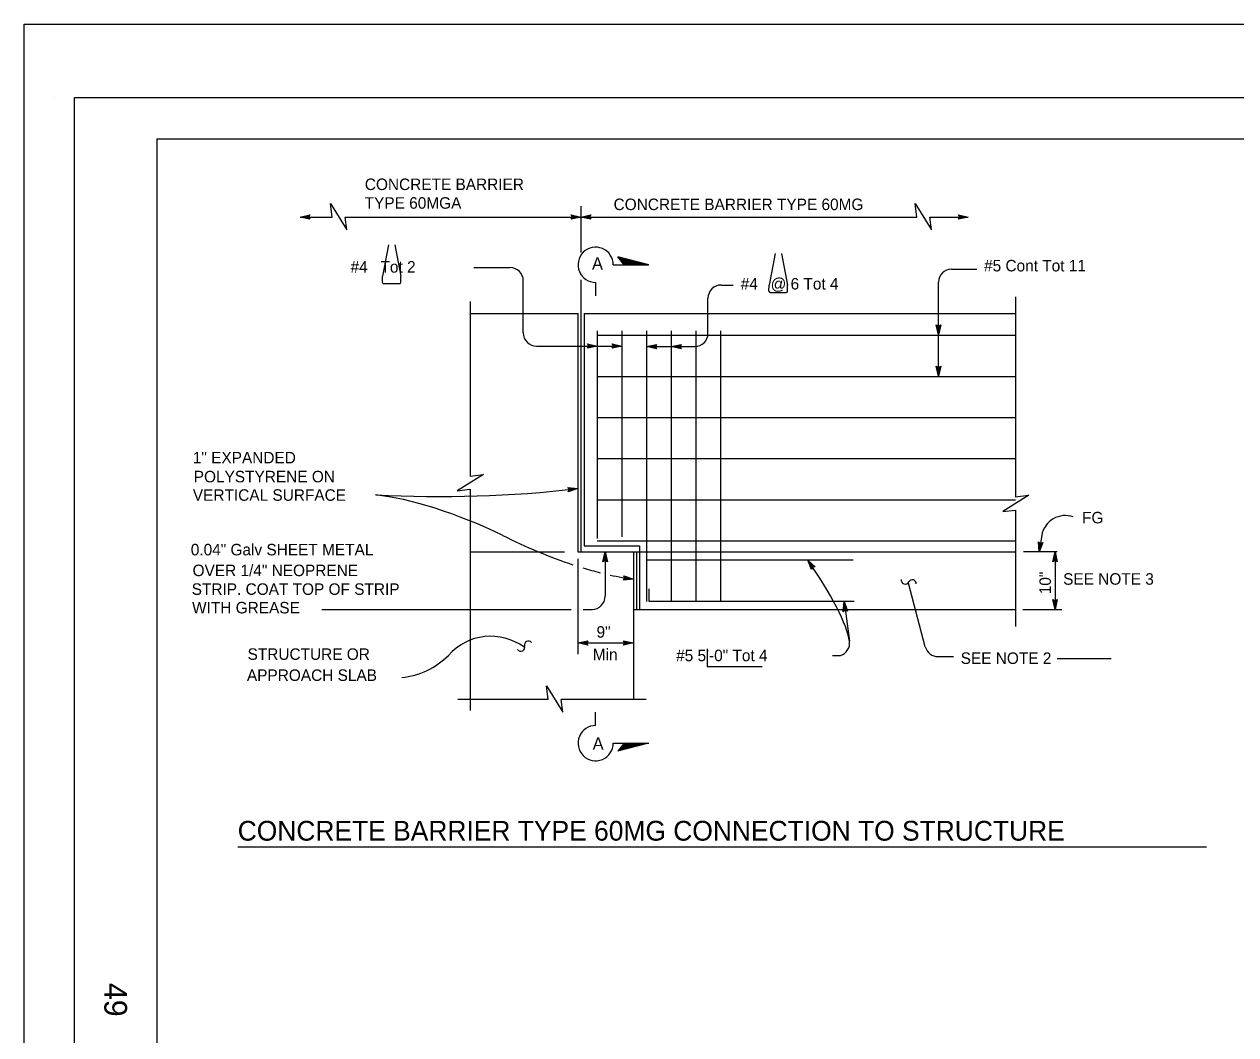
# Model space of a CAD drawing. Extents: x -894 to 866, y -476 to 714.
# Drawn here: x -894 to -157, y 99 to 714 of the extents above; entities that cross this region are included whole.
import ezdxf

# ---------------------------------------------------------------- set-up
doc = ezdxf.new("R2010")
doc.units = 0
for name, color, linetype in [('10 Sheet Format', 7, 'Continuous'), ('22 Misc Cnst Det', 7, 'Continuous'), ('56 Stage 3 Anno', 7, 'Continuous'), ('57 Undefined', 7, 'Continuous'), ('60 Nongeo Data', 7, 'Continuous')]:
    doc.layers.add(name, color=color, linetype=linetype)

msp = doc.modelspace()

# ---------------------------------------------------------------- linework, layer by layer
at = {"layer": '10 Sheet Format'}
for p, q in [((-875.42, 668.97), (-875.42, 668.97)), ((-813.45, 643.96), (811.55, 643.96)), ((-813.45, 643.96), (-813.45, -406.04))]:
    msp.add_line(p, q, dxfattribs=at)
for points in [[(-894.04, 713.56), (865.96, 713.56), (865.96, -476.44), (-894.04, -476.44)], [(-863.43, 668.96), (836.57, 668.96), (836.57, -431.04), (-863.43, -431.04)], [(-863.43, 668.96), (836.57, 668.96), (836.57, -431.04), (-863.43, -431.04)]]:
    msp.add_lwpolyline(points, close=True, dxfattribs=at)
at = {"layer": '22 Misc Cnst Det'}
for p, q in [((-535.91, 567.32), (-514.21, 567.32)), ((-514.21, 567.32), (-533.15, 572.15)), ((-529.24, 567.32), (-533.15, 572.15)), ((-515.76, 567.32), (-532.75, 571.65)), ((-517.32, 567.32), (-532.34, 571.15)), ((-518.88, 567.32), (-531.94, 570.65)), ((-520.44, 567.32), (-531.53, 570.15)), ((-521.99, 567.32), (-531.12, 569.65)), ((-523.55, 567.32), (-530.72, 569.15)), ((-525.11, 567.32), (-530.31, 568.65)), ((-526.67, 567.32), (-529.91, 568.15)), ((-528.23, 567.32), (-529.5, 567.65)), ((-546.63, 556.61), (-546.63, 548.46)), ((-546.63, 287.23), (-546.63, 295.38)), ((-535.91, 276.51), (-514.21, 276.51)), ((-514.21, 276.51), (-533.15, 271.68)), ((-529.24, 276.51), (-533.15, 271.68)), ((-515.76, 276.51), (-532.75, 272.18)), ((-517.32, 276.51), (-532.34, 272.68)), ((-518.88, 276.51), (-531.94, 273.18)), ((-520.44, 276.51), (-531.53, 273.68)), ((-521.99, 276.51), (-531.12, 274.18)), ((-523.55, 276.51), (-530.72, 274.68)), ((-525.11, 276.51), (-530.31, 275.19)), ((-526.67, 276.51), (-529.91, 275.69)), ((-528.23, 276.51), (-529.5, 276.19))]:
    msp.add_line(p, q, dxfattribs=at)
for centre, start, end in [((-546.62, 567.32), 0.00004, 270.00053), ((-546.63, 276.51), 89.99947, 359.99996)]:
    msp.add_arc(centre, 10.72, start, end, dxfattribs=at)
at = {"layer": '56 Stage 3 Anno'}
for p, q in [((-726.33, 596.36), (-720.33, 597.69)), ((-724.94, 596.37), (-720.56, 597.33)), ((-723.57, 596.36), (-720.74, 596.99)), ((-720.33, 597.69), (-721.13, 596.36)), ((-720.33, 597.69), (-720.33, 597.69)), ((-560.74, 596.36), (-561.54, 597.7)), ((-561.54, 597.7), (-561.54, 597.7)), ((-561.54, 597.7), (-555.54, 596.36)), ((-561.33, 597.35), (-556.92, 596.36)), ((-561.09, 596.99), (-558.31, 596.36)), ((-555.54, 596.36), (-549.54, 597.69)), ((-554.15, 596.37), (-549.78, 597.33)), ((-552.78, 596.36), (-549.96, 596.99)), ((-549.54, 597.69), (-550.34, 596.36)), ((-549.54, 597.69), (-549.54, 597.69)), ((-325.31, 596.36), (-326.11, 597.7)), ((-326.11, 597.7), (-326.11, 597.7)), ((-326.11, 597.7), (-320.11, 596.36)), ((-325.89, 597.35), (-321.49, 596.36)), ((-325.66, 596.99), (-322.87, 596.36)), ((-720.33, 595.02), (-726.33, 596.36)), ((-726.33, 596.36), (-726.33, 596.36)), ((-720.55, 595.38), (-724.95, 596.36)), ((-720.78, 595.74), (-723.57, 596.36)), ((-722.19, 596.36), (-720.98, 596.63)), ((-720.96, 596.09), (-722.19, 596.36)), ((-721.13, 596.36), (-720.33, 595.02)), ((-720.33, 595.02), (-720.33, 595.02)), ((-555.54, 596.36), (-561.54, 595.03)), ((-561.54, 595.03), (-560.74, 596.36)), ((-561.54, 595.03), (-561.54, 595.03)), ((-556.94, 596.36), (-561.31, 595.39)), ((-558.31, 596.36), (-561.13, 595.74)), ((-560.92, 596.64), (-559.69, 596.37)), ((-559.69, 596.37), (-560.9, 596.1)), ((-549.54, 595.02), (-555.54, 596.36)), ((-555.54, 596.36), (-555.54, 596.36)), ((-555.54, 596.36), (-555.54, 596.36)), ((-549.76, 595.38), (-554.16, 596.36)), ((-549.99, 595.74), (-552.78, 596.36)), ((-551.4, 596.36), (-550.19, 596.63)), ((-550.17, 596.09), (-551.4, 596.36)), ((-550.34, 596.36), (-549.54, 595.02)), ((-549.54, 595.02), (-549.54, 595.02)), ((-320.11, 596.36), (-326.11, 595.03)), ((-326.11, 595.03), (-325.31, 596.36)), ((-326.11, 595.03), (-326.11, 595.03)), ((-321.5, 596.36), (-325.87, 595.39)), ((-322.87, 596.36), (-325.69, 595.74)), ((-325.48, 596.64), (-324.25, 596.37)), ((-324.25, 596.37), (-325.46, 596.1)), ((-320.11, 596.36), (-320.11, 596.36)), ((-338.19, 499.71), (-339.52, 505.71)), ((-339.52, 505.71), (-339.52, 505.71)), ((-339.52, 505.71), (-338.19, 504.91)), ((-338.19, 501.1), (-339.16, 505.47)), ((-338.19, 502.47), (-338.81, 505.3)), ((-338.18, 503.85), (-338.45, 505.06)), ((-338.19, 504.91), (-336.85, 505.71)), ((-336.85, 505.71), (-338.19, 499.71)), ((-337.2, 505.49), (-338.19, 501.09)), ((-337.56, 505.26), (-338.19, 502.47)), ((-337.91, 505.08), (-338.18, 503.85)), ((-336.85, 505.71), (-336.85, 505.71)), ((-338.19, 499.71), (-338.19, 499.71)), ((-562.63, 430.68), (-563.58, 431.92)), ((-563.58, 431.92), (-563.58, 431.92)), ((-563.58, 431.92), (-557.46, 431.28)), ((-563.32, 431.59), (-558.83, 431.12)), ((-557.46, 431.28), (-563.27, 429.26)), ((-563.27, 429.26), (-562.63, 430.68)), ((-563.27, 429.26), (-563.27, 429.26)), ((-558.84, 431.11), (-563.08, 429.65)), ((-563.05, 431.26), (-560.21, 430.96)), ((-560.21, 430.96), (-562.94, 430.01)), ((-562.83, 430.93), (-561.58, 430.8)), ((-561.58, 430.8), (-562.75, 430.4)), ((-557.46, 431.28), (-557.46, 431.28)), ((-277.05, 392.83), (-277.41, 398.97)), ((-277.41, 398.97), (-277.41, 398.97)), ((-277.41, 398.97), (-276.23, 397.97)), ((-276.83, 394.21), (-277.1, 398.68)), ((-275.44, 402.91), (-277.05, 392.83)), ((-274.78, 398.55), (-277.05, 392.83)), ((-275.16, 398.39), (-276.83, 394.2)), ((-276.61, 395.56), (-276.78, 398.45)), ((-275.55, 398.22), (-276.61, 395.56)), ((-276.39, 396.93), (-276.46, 398.16)), ((-275.93, 398.1), (-276.39, 396.93)), ((-276.23, 397.97), (-274.78, 398.55)), ((-274.78, 398.55), (-274.78, 398.55)), ((-542.18, 386.78), (-540.84, 392.78)), ((-541.83, 387), (-540.85, 391.4)), ((-540.84, 392.78), (-540.84, 392.78)), ((-540.84, 392.78), (-539.51, 386.78)), ((-540.84, 391.39), (-539.87, 387.02)), ((-277.05, 392.83), (-277.05, 392.83)), ((-268.62, 386.78), (-267.28, 392.78)), ((-268.26, 387), (-267.28, 391.4)), ((-267.28, 392.78), (-267.28, 392.78)), ((-267.28, 392.78), (-265.95, 386.78)), ((-267.28, 391.39), (-266.31, 387.02)), ((-540.84, 387.58), (-542.18, 386.78)), ((-542.18, 386.78), (-542.18, 386.78)), ((-541.47, 387.23), (-540.85, 390.02)), ((-541.12, 387.41), (-540.85, 388.64)), ((-540.85, 390.02), (-540.22, 387.2)), ((-540.85, 388.64), (-540.58, 387.43)), ((-539.51, 386.78), (-540.84, 387.58)), ((-539.51, 386.78), (-539.51, 386.78)), ((-415.31, 382.11), (-417.66, 387.79)), ((-417.66, 387.79), (-417.66, 387.79)), ((-417.66, 387.79), (-413.12, 383.64)), ((-415.14, 382.49), (-416.87, 386.66)), ((-416.86, 386.65), (-413.55, 383.63)), ((-414.98, 382.89), (-416.08, 385.53)), ((-416.08, 385.53), (-413.94, 383.57)), ((-414.67, 383.53), (-415.31, 382.11)), ((-414.8, 383.23), (-415.28, 384.4)), ((-415.28, 384.4), (-414.37, 383.56)), ((-413.12, 383.64), (-414.67, 383.53)), ((-413.12, 383.64), (-413.12, 383.64)), ((-267.28, 387.58), (-268.62, 386.78)), ((-268.62, 386.78), (-268.62, 386.78)), ((-267.9, 387.23), (-267.28, 390.02)), ((-267.56, 387.41), (-267.28, 388.64)), ((-267.28, 390.02), (-266.66, 387.2)), ((-267.28, 388.64), (-267.02, 387.43)), ((-265.95, 386.78), (-267.28, 387.58)), ((-265.95, 386.78), (-265.95, 386.78)), ((-529.79, 375.66), (-528.84, 376.88)), ((-523.68, 376.27), (-529.79, 375.66)), ((-525.06, 376.43), (-529.52, 375.99)), ((-528.84, 376.88), (-529.48, 378.31)), ((-529.48, 378.31), (-529.48, 378.31)), ((-529.48, 378.31), (-523.68, 376.27)), ((-529.31, 377.93), (-525.05, 376.43)), ((-526.42, 376.6), (-529.3, 376.31)), ((-529.12, 377.54), (-526.42, 376.6)), ((-527.79, 376.76), (-529.03, 376.64)), ((-528.98, 377.18), (-527.79, 376.76)), ((-523.68, 376.27), (-523.68, 376.27)), ((-415.31, 382.11), (-415.31, 382.11)), ((-529.79, 375.66), (-529.79, 375.66)), ((-267.28, 357.78), (-268.61, 363.78)), ((-268.61, 363.78), (-268.61, 363.78)), ((-268.61, 363.78), (-267.28, 362.98)), ((-267.28, 359.17), (-268.25, 363.55)), ((-267.28, 360.55), (-267.9, 363.37)), ((-267.28, 361.93), (-267.54, 363.14)), ((-267.28, 362.98), (-265.94, 363.78)), ((-265.94, 363.78), (-267.28, 357.78)), ((-266.3, 363.57), (-267.28, 359.16)), ((-266.66, 363.33), (-267.28, 360.55)), ((-267, 363.16), (-267.28, 361.93)), ((-265.94, 363.78), (-265.94, 363.78)), ((-713.17, 357.79), (-561.57, 357.79)), ((-554.17, 357.79), (-548.84, 357.79)), ((-267.28, 357.78), (-267.28, 357.78)), ((-557.43, 337.48), (-551.43, 338.81)), ((-551.43, 336.14), (-557.43, 337.48)), ((-557.43, 337.48), (-557.43, 337.48)), ((-551.65, 336.5), (-556.05, 337.48)), ((-556.04, 337.49), (-551.66, 338.45)), ((-554.67, 337.48), (-551.84, 338.11)), ((-551.88, 336.86), (-554.67, 337.48)), ((-553.29, 337.48), (-552.08, 337.75)), ((-552.06, 337.21), (-553.29, 337.48)), ((-551.43, 338.81), (-552.23, 337.48)), ((-552.23, 337.48), (-551.43, 336.14)), ((-551.43, 338.81), (-551.43, 338.81)), ((-551.43, 336.14), (-551.43, 336.14)), ((-528.95, 337.48), (-529.75, 338.82)), ((-529.75, 338.82), (-529.75, 338.82)), ((-529.75, 338.82), (-523.75, 337.48)), ((-523.75, 337.48), (-529.75, 336.15)), ((-529.75, 336.15), (-528.95, 337.48)), ((-529.75, 336.15), (-529.75, 336.15)), ((-529.53, 338.47), (-525.13, 337.48)), ((-525.14, 337.48), (-529.51, 336.51)), ((-526.51, 337.49), (-529.34, 336.86)), ((-529.3, 338.11), (-526.51, 337.49)), ((-529.12, 337.76), (-527.89, 337.49)), ((-527.89, 337.49), (-529.1, 337.22)), ((-523.75, 337.48), (-523.75, 337.48)), ((-764.24, 213.45), (-175.2, 213.45))]:
    msp.add_line(p, q, dxfattribs=at)
for centre, radius, start, end in [((-582.62, 525.9), 8, 180, 270), ((-486.34, 525.62), 8, 270, 0), ((-641.43, 1156.06), 729.63, 266.95454, 276.60859), ((-261, 400.22), 14.68, 71.1356, 169.47365), ((-358.43, 375.57), 2.4, 169.78775, 336.84852), ((-354.14, 373.43), 2.4, 357.30146, 150.22756), ((-548.84, 365.79), 8, 270, 360), ((-610.41, 307.01), 34.47, 53.81612, 138.39946), ((-592.08, 334.74), 2.4, 213.78775, 20.84852), ((-587.51, 336.18), 2.4, 41.30146, 194.22756), ((-668.35, 361.11), 44.82, 274.87913, 315.85568)]:
    msp.add_arc(centre, radius, start, end, dxfattribs=at)
for centre, major_axis, ratio, start_param, end_param in [((-625.22, 386.58), (80.43, -34.84), 0.273415, 1.411569, 2.439002), ((-576.59, 416.82), (80.43, -34.84), 0.273415, 4.497355, 5.031238), ((-576.59, 416.82), (80.43, -34.84), 0.273415, 5.107509, 5.246582), ((-421.19, 376.33), (27.93, -42.25), 0.185006, 0.353687, 1.721613), ((-576.59, 416.82), (80.43, -34.84), 0.273415, 5.329185, 5.542302)]:
    msp.add_ellipse(centre, major_axis=major_axis, ratio=ratio, start_param=start_param, end_param=end_param, dxfattribs=at)
at = {"layer": '57 Undefined'}
for p, q in [((-620.63, 565.6), (-598.62, 565.6)), ((-330.19, 564.69), (-314.87, 564.69)), ((-590.62, 525.9), (-590.62, 557.6)), ((-470.34, 555.01), (-463.08, 555.01)), ((-338.19, 524.77), (-338.19, 556.69)), ((-478.34, 525.62), (-478.34, 547.01)), ((-338.19, 524.77), (-339.52, 530.77)), ((-339.52, 530.77), (-339.52, 530.77)), ((-339.52, 530.77), (-338.19, 529.97)), ((-338.19, 526.16), (-339.16, 530.53)), ((-338.19, 527.53), (-338.81, 530.35)), ((-338.19, 529.97), (-336.85, 530.77)), ((-336.85, 530.77), (-338.19, 524.77)), ((-337.2, 530.55), (-338.19, 526.15)), ((-336.85, 530.77), (-336.85, 530.77)), ((-338.18, 528.91), (-338.45, 530.12)), ((-337.56, 530.32), (-338.19, 527.53)), ((-338.19, 524.77), (-338.19, 524.77)), ((-338.19, 499.71), (-338.19, 524.77)), ((-337.91, 530.14), (-338.18, 528.91)), ((-582.62, 517.9), (-545.64, 517.9)), ((-550.84, 517.9), (-551.64, 519.24)), ((-551.64, 519.24), (-551.64, 519.24)), ((-551.64, 519.24), (-545.64, 517.9)), ((-545.64, 517.9), (-551.64, 516.57)), ((-551.64, 516.57), (-550.84, 517.9)), ((-551.64, 516.57), (-551.64, 516.57)), ((-551.42, 518.88), (-547.02, 517.9)), ((-547.03, 517.89), (-551.4, 516.93)), ((-548.4, 517.9), (-551.23, 517.27)), ((-551.19, 518.52), (-548.4, 517.9)), ((-551.01, 518.17), (-549.78, 517.9)), ((-549.78, 517.9), (-550.99, 517.63)), ((-545.64, 517.9), (-530.64, 517.9)), ((-545.64, 517.9), (-545.64, 517.9)), ((-535.84, 517.9), (-536.64, 519.24)), ((-536.64, 519.24), (-536.64, 519.24)), ((-536.64, 519.24), (-530.64, 517.9)), ((-535.84, 517.9), (-536.64, 519.24)), ((-536.64, 519.24), (-536.64, 519.24)), ((-536.64, 519.24), (-530.64, 517.9)), ((-530.64, 517.9), (-536.64, 516.57)), ((-536.64, 516.57), (-535.84, 517.9)), ((-530.64, 517.9), (-536.64, 516.57)), ((-536.64, 516.57), (-535.84, 517.9)), ((-536.64, 516.57), (-536.64, 516.57)), ((-536.64, 516.57), (-536.64, 516.57)), ((-536.43, 518.88), (-532.02, 517.9)), ((-536.43, 518.88), (-532.02, 517.9)), ((-532.04, 517.89), (-536.41, 516.93)), ((-532.04, 517.89), (-536.41, 516.93)), ((-533.41, 517.9), (-536.23, 517.27)), ((-533.41, 517.9), (-536.23, 517.27)), ((-536.19, 518.52), (-533.41, 517.9)), ((-536.19, 518.52), (-533.41, 517.9)), ((-536.02, 518.17), (-534.79, 517.9)), ((-536.02, 518.17), (-534.79, 517.9)), ((-534.79, 517.9), (-536, 517.63)), ((-534.79, 517.9), (-536, 517.63)), ((-530.64, 517.9), (-530.64, 517.9)), ((-530.64, 517.9), (-530.64, 517.9)), ((-515.64, 517.62), (-509.64, 518.95)), ((-515.64, 517.62), (-500.64, 517.62)), ((-509.64, 516.28), (-515.64, 517.62)), ((-515.64, 517.62), (-515.64, 517.62)), ((-509.86, 516.64), (-514.26, 517.62)), ((-514.25, 517.62), (-509.88, 518.59)), ((-512.88, 517.62), (-510.06, 518.24)), ((-510.09, 517), (-512.88, 517.62)), ((-511.5, 517.62), (-510.29, 517.89)), ((-510.27, 517.34), (-511.5, 517.62)), ((-509.64, 518.95), (-510.44, 517.62)), ((-510.44, 517.62), (-509.64, 516.28)), ((-509.64, 518.95), (-509.64, 518.95)), ((-509.64, 516.28), (-509.64, 516.28)), ((-500.64, 517.62), (-494.64, 518.95)), ((-500.64, 517.62), (-486.34, 517.62)), ((-494.64, 516.28), (-500.64, 517.62)), ((-500.64, 517.62), (-500.64, 517.62)), ((-494.86, 516.64), (-499.26, 517.62)), ((-499.25, 517.62), (-494.87, 518.59)), ((-497.88, 517.62), (-495.05, 518.24)), ((-495.09, 517), (-497.88, 517.62)), ((-496.5, 517.62), (-495.29, 517.89)), ((-495.27, 517.34), (-496.5, 517.62)), ((-494.64, 518.95), (-495.44, 517.62)), ((-495.44, 517.62), (-494.64, 516.28)), ((-494.64, 518.95), (-494.64, 518.95)), ((-494.64, 516.28), (-494.64, 516.28)), ((-346.2, 335.1), (-356.4, 373.84)), ((-396.14, 356.44), (-395.63, 362.57)), ((-395.81, 356.71), (-395.45, 361.21)), ((-395.63, 362.57), (-392.28, 338.48)), ((-395.63, 362.57), (-395.63, 362.57)), ((-395.63, 362.57), (-393.49, 356.81)), ((-395.44, 361.2), (-393.88, 357)), ((-394.92, 357.42), (-396.14, 356.44)), ((-396.14, 356.44), (-396.14, 356.44)), ((-395.49, 356.99), (-395.26, 359.84)), ((-395.26, 359.84), (-394.25, 357.12)), ((-395.17, 357.21), (-395.07, 358.47)), ((-395.07, 358.47), (-394.64, 357.31)), ((-393.49, 356.81), (-394.92, 357.42)), ((-393.49, 356.81), (-393.49, 356.81)), ((-478.92, 333.82), (-478.92, 323.14)), ((-402.7, 329.79), (-397.7, 329.79)), ((-338.46, 329.13), (-329.12, 329.13)), ((-478.92, 323.14), (-445.35, 323.14))]:
    msp.add_line(p, q, dxfattribs=at)
for centre, start, end in [((-598.62, 557.59), 0, 90), ((-330.19, 556.69), 90, 180), ((-470.34, 547.01), 90, 180), ((-400.21, 337.38), 288.25405, 7.92086), ((-338.47, 337.13), 194.74353, 270)]:
    msp.add_arc(centre, 8, start, end, dxfattribs=at)
at = {"layer": '60 Nongeo Data'}
for p, q in [((-555.54, 603.03), (-555.54, 574.79)), ((-726.33, 596.36), (-706.82, 596.36)), ((-698.82, 596.36), (-555.54, 596.36)), ((-555.54, 596.36), (-351.42, 596.36)), ((-343.42, 596.36), (-320.11, 596.36)), ((-672.52, 579.47), (-676.24, 560.32)), ((-668.74, 579.48), (-665.02, 560.31)), ((-437.51, 574.16), (-441.23, 555.01)), ((-433.73, 574.17), (-430.01, 555)), ((-676.26, 556.59), (-676.23, 560.35)), ((-665.01, 556.59), (-665.03, 560.35)), ((-675.51, 555.85), (-665.76, 555.85)), ((-555.54, 558.23), (-555.54, 392.86)), ((-441.25, 551.28), (-441.22, 555.04)), ((-430, 551.28), (-430.02, 555.04)), ((-440.5, 550.54), (-430.75, 550.54)), ((-291.44, 547.91), (-291.44, 426.23)), ((-623.01, 545.03), (-623.01, 438.86)), ((-623.01, 537.78), (-557.23, 537.78)), ((-557.43, 537.78), (-557.43, 392.78)), ((-553.68, 537.78), (-553.68, 396.53)), ((-553.64, 537.78), (-291.44, 537.78)), ((-545.64, 527.13), (-545.64, 400.93)), ((-545.64, 524.56), (-291.44, 524.56)), ((-530.64, 527.13), (-530.64, 401.99)), ((-515.64, 527.13), (-515.64, 362.55)), ((-500.64, 527.13), (-500.64, 362.55)), ((-485.64, 527.13), (-485.64, 362.55)), ((-470.64, 527.13), (-470.64, 362.55)), ((-545.64, 499.5), (-291.44, 499.5)), ((-545.64, 474.48), (-291.44, 474.48)), ((-545.64, 449.5), (-291.44, 449.5)), ((-623.01, 430.86), (-623.01, 296.4)), ((-545.64, 424.49), (-291.44, 424.49)), ((-291.44, 418.23), (-291.44, 347.41)), ((-545.64, 399.5), (-291.44, 399.5)), ((-623.01, 392.78), (-565.65, 392.78)), ((-557.43, 392.78), (-291.44, 392.78)), ((-553.68, 396.53), (-519.93, 396.53)), ((-540.84, 392.78), (-540.84, 365.79)), ((-523.68, 392.78), (-523.68, 303.57)), ((-521.8, 392.78), (-521.8, 357.78)), ((-519.93, 396.53), (-519.93, 357.78)), ((-265.94, 392.78), (-286.55, 392.78)), ((-267.28, 392.78), (-267.28, 357.78)), ((-557.43, 388.66), (-557.43, 330.59)), ((-390.02, 387.79), (-515.64, 387.79)), ((-514.24, 370.27), (-514.24, 362.79)), ((-514.24, 362.79), (-389.43, 362.79)), ((-523.68, 357.78), (-291.44, 357.78)), ((-286.82, 357.78), (-263.28, 357.78)), ((-557.43, 337.48), (-523.75, 337.48)), ((-233.22, 327.78), (-265.94, 327.78)), ((-575.54, 303.15), (-630.46, 303.15)), ((-515.87, 303.15), (-567.54, 303.15))]:
    msp.add_line(p, q, dxfattribs=at)
for points in [[(-706.82, 596.36), (-707.86, 604.67), (-697.86, 588.67), (-698.82, 596.36)], [(-351.42, 596.36), (-352.46, 604.67), (-342.46, 588.67), (-343.42, 596.36)], [(-623.01, 438.86), (-614.76, 439.9), (-630.76, 429.9), (-623.06, 430.86)], [(-291.48, 426.22), (-283.17, 427.26), (-299.17, 417.26), (-291.48, 418.22)], [(-575.54, 303.15), (-576.58, 311.45), (-566.58, 295.45), (-567.54, 303.15)]]:
    msp.add_lwpolyline(points, dxfattribs=at)
for centre, start, end in [((-675.51, 556.59), 180, 270), ((-665.76, 556.59), 270, 360), ((-440.5, 551.28), 180, 270), ((-430.75, 551.28), 270, 360)]:
    msp.add_arc(centre, 0.75, start, end, dxfattribs=at)

# ---------------------------------------------------------------- texts
at = {"layer": '10 Sheet Format'}
msp.add_text('49', height=13.779, rotation=270, dxfattribs=at).set_placement((-845.33, 130.76))
at = {"layer": '56 Stage 3 Anno'}
for s, height, p in [('A', 7.5, (-548.87, 564.32)), ('A', 7.5, (-548.47, 272.51)), ('CONCRETE BARRIER TYPE 60MG CONNECTION TO STRUCTURE', 12, (-764.26, 217.26))]:
    msp.add_text(s, height=height, dxfattribs=at).set_placement(p)
at = {"layer": '57 Undefined'}
for s, p in [('CONCRETE BARRIER ', (-686.96, 612.75)), ('TYPE 60MGA', (-687.05, 601.41)), ('CONCRETE BARRIER TYPE 60MG', (-535.72, 600.57)), ('#4   Tot 2', (-695.64, 562.58)), ('#5 Cont Tot 11', (-310.48, 563.3)), ('#4   @ 6 Tot 4', (-458.43, 552.28)), ('1" EXPANDED', (-791.52, 446.59)), ('POLYSTYRENE ON', (-790.97, 435.07)), ('VERTICAL SURFACE', (-791.52, 423.85)), ('FG', (-250.9, 410.12)), ('0.04" Galv SHEET METAL', (-792.78, 390.67)), ('OVER 1/4" NEOPRENE', (-791.68, 378.04)), ('SEE NOTE 3', (-262.4, 372.83)), ('STRIP. COAT TOP OF STRIP', (-792.23, 366.67)), ('WITH GREASE', (-792, 355.38)), ('9"', (-546.09, 340.63)), ('STRUCTURE OR', (-758.26, 327.15)), ('Min', (-548.37, 326.9)), ('#5 5\'-0" Tot 4', (-497.7, 326.33)), ('SEE NOTE 2', (-324.7, 324.67)), ('APPROACH SLAB', (-758.65, 314.35))]:
    msp.add_text(s, height=7, dxfattribs=at).set_placement(p)
msp.add_text('10"', height=7, rotation=90, dxfattribs=at).set_placement((-269.84, 367.02))

doc.saveas('drawing.dxf')
